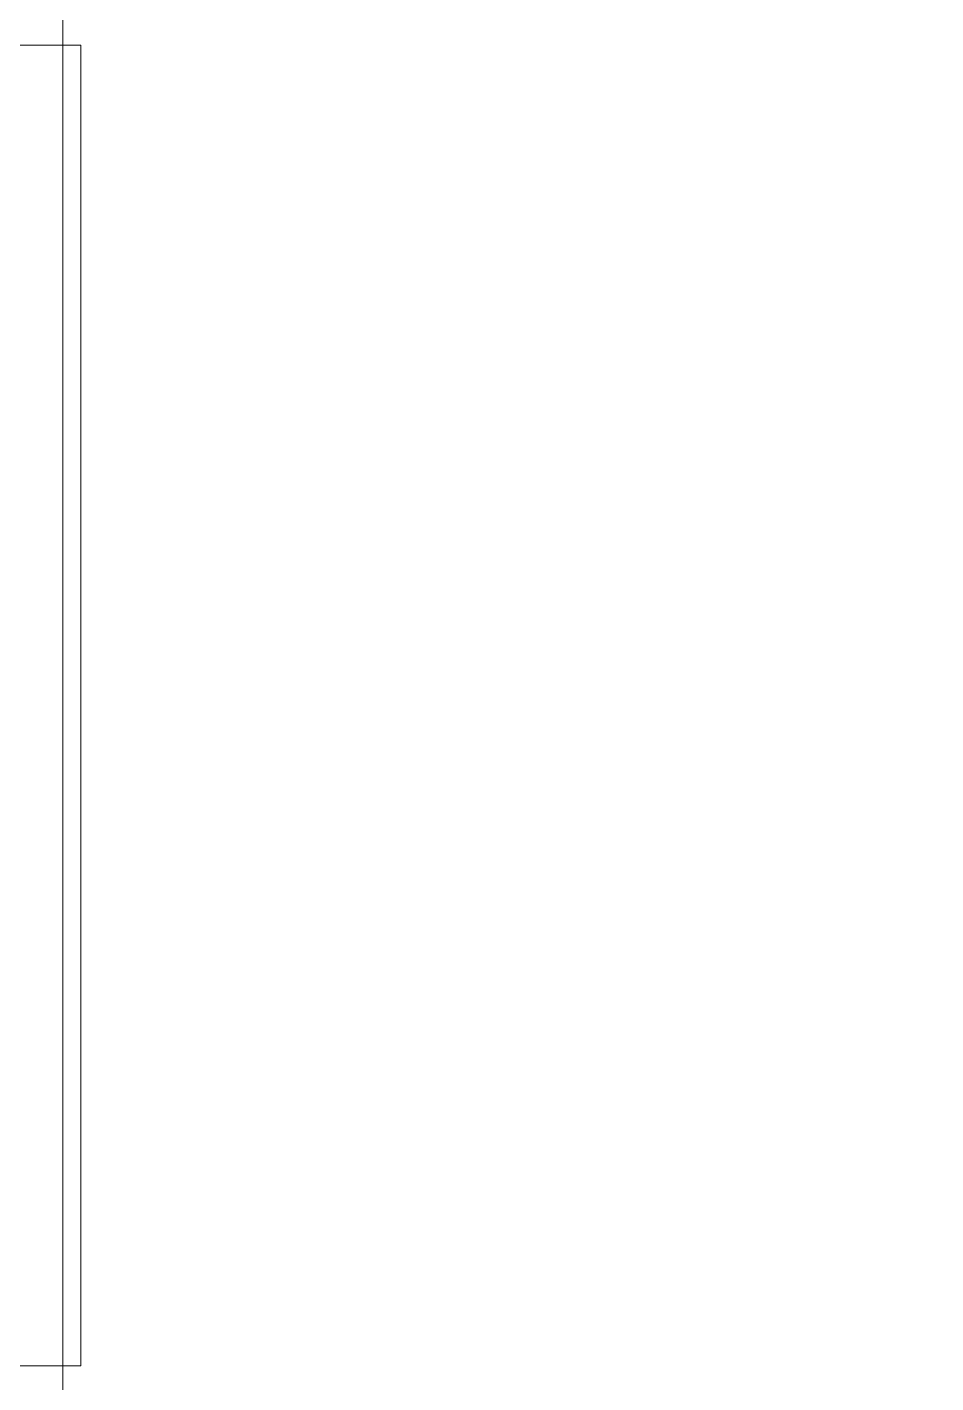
# Model space of a CAD drawing. Extents: x -1073 to 35213, y -1180 to 6950.
# Drawn here: x 16818.9 to 16919.4, y 2577.6 to 2727.5 of the extents above; entities that cross this region are included whole.
import ezdxf

# ---------------------------------------------------------------- set-up
doc = ezdxf.new("R2010")
doc.units = 0
doc.header["$LTSCALE"] = 25
doc.linetypes.add('HIDDEN', pattern=[0.375, 0.25, -0.125])
doc.layers.get('0').update_dxf_attribs({"color": 9, "lineweight": 9})
for name, color, linetype, lineweight in [('06D', 9, 'Continuous', 9), ('10', 9, 'Continuous', 9), ('14', 9, 'Continuous', 9)]:
    doc.layers.add(name, color=color, linetype=linetype, lineweight=lineweight)

# ---------------------------------------------------------------- blocks, each defined once
blk = doc.blocks.new('ciftkanatdograma_pr2')
at = {"layer": '06D'}
blk.add_lwpolyline([(-2, -22), (-2, -24), (-148, -24), (-148, -22)], dxfattribs=at)

msp = doc.modelspace()

# ---------------------------------------------------------------- linework, layer by layer
msp.add_lwpolyline([(16822.84, 2869.5), (17296.81, 2869.24), (17297.31, 1720.48), (16885.04, 1720.5), (16885.04, 1794.5), (16820.84, 1794.5), (16820.84, 2410.5), (16882.84, 2410.5), (16882.84, 2494.5), (16822.84, 2494.5), (16822.84, 2869.5)])
at = {"layer": '14'}
for points in [[(16822.84, 2889.5), (16822.84, 2725.5), (16804.84, 2725.5)], [(16804.84, 2325.5), (16822.84, 2325.5), (16822.84, 2410.5), (16882.84, 2410.5), (16882.84, 2494.5), (16822.84, 2494.5), (16822.84, 2579.5), (16804.84, 2579.5)]]:
    msp.add_lwpolyline(points, dxfattribs=at)

# ---------------------------------------------------------------- block references
at = {"layer": '10', "linetype": 'HIDDEN', "rotation": 90}
msp.add_blockref('ciftkanatdograma_pr2', (16800.84, 2727.5), dxfattribs=at)

doc.saveas('drawing.dxf')
